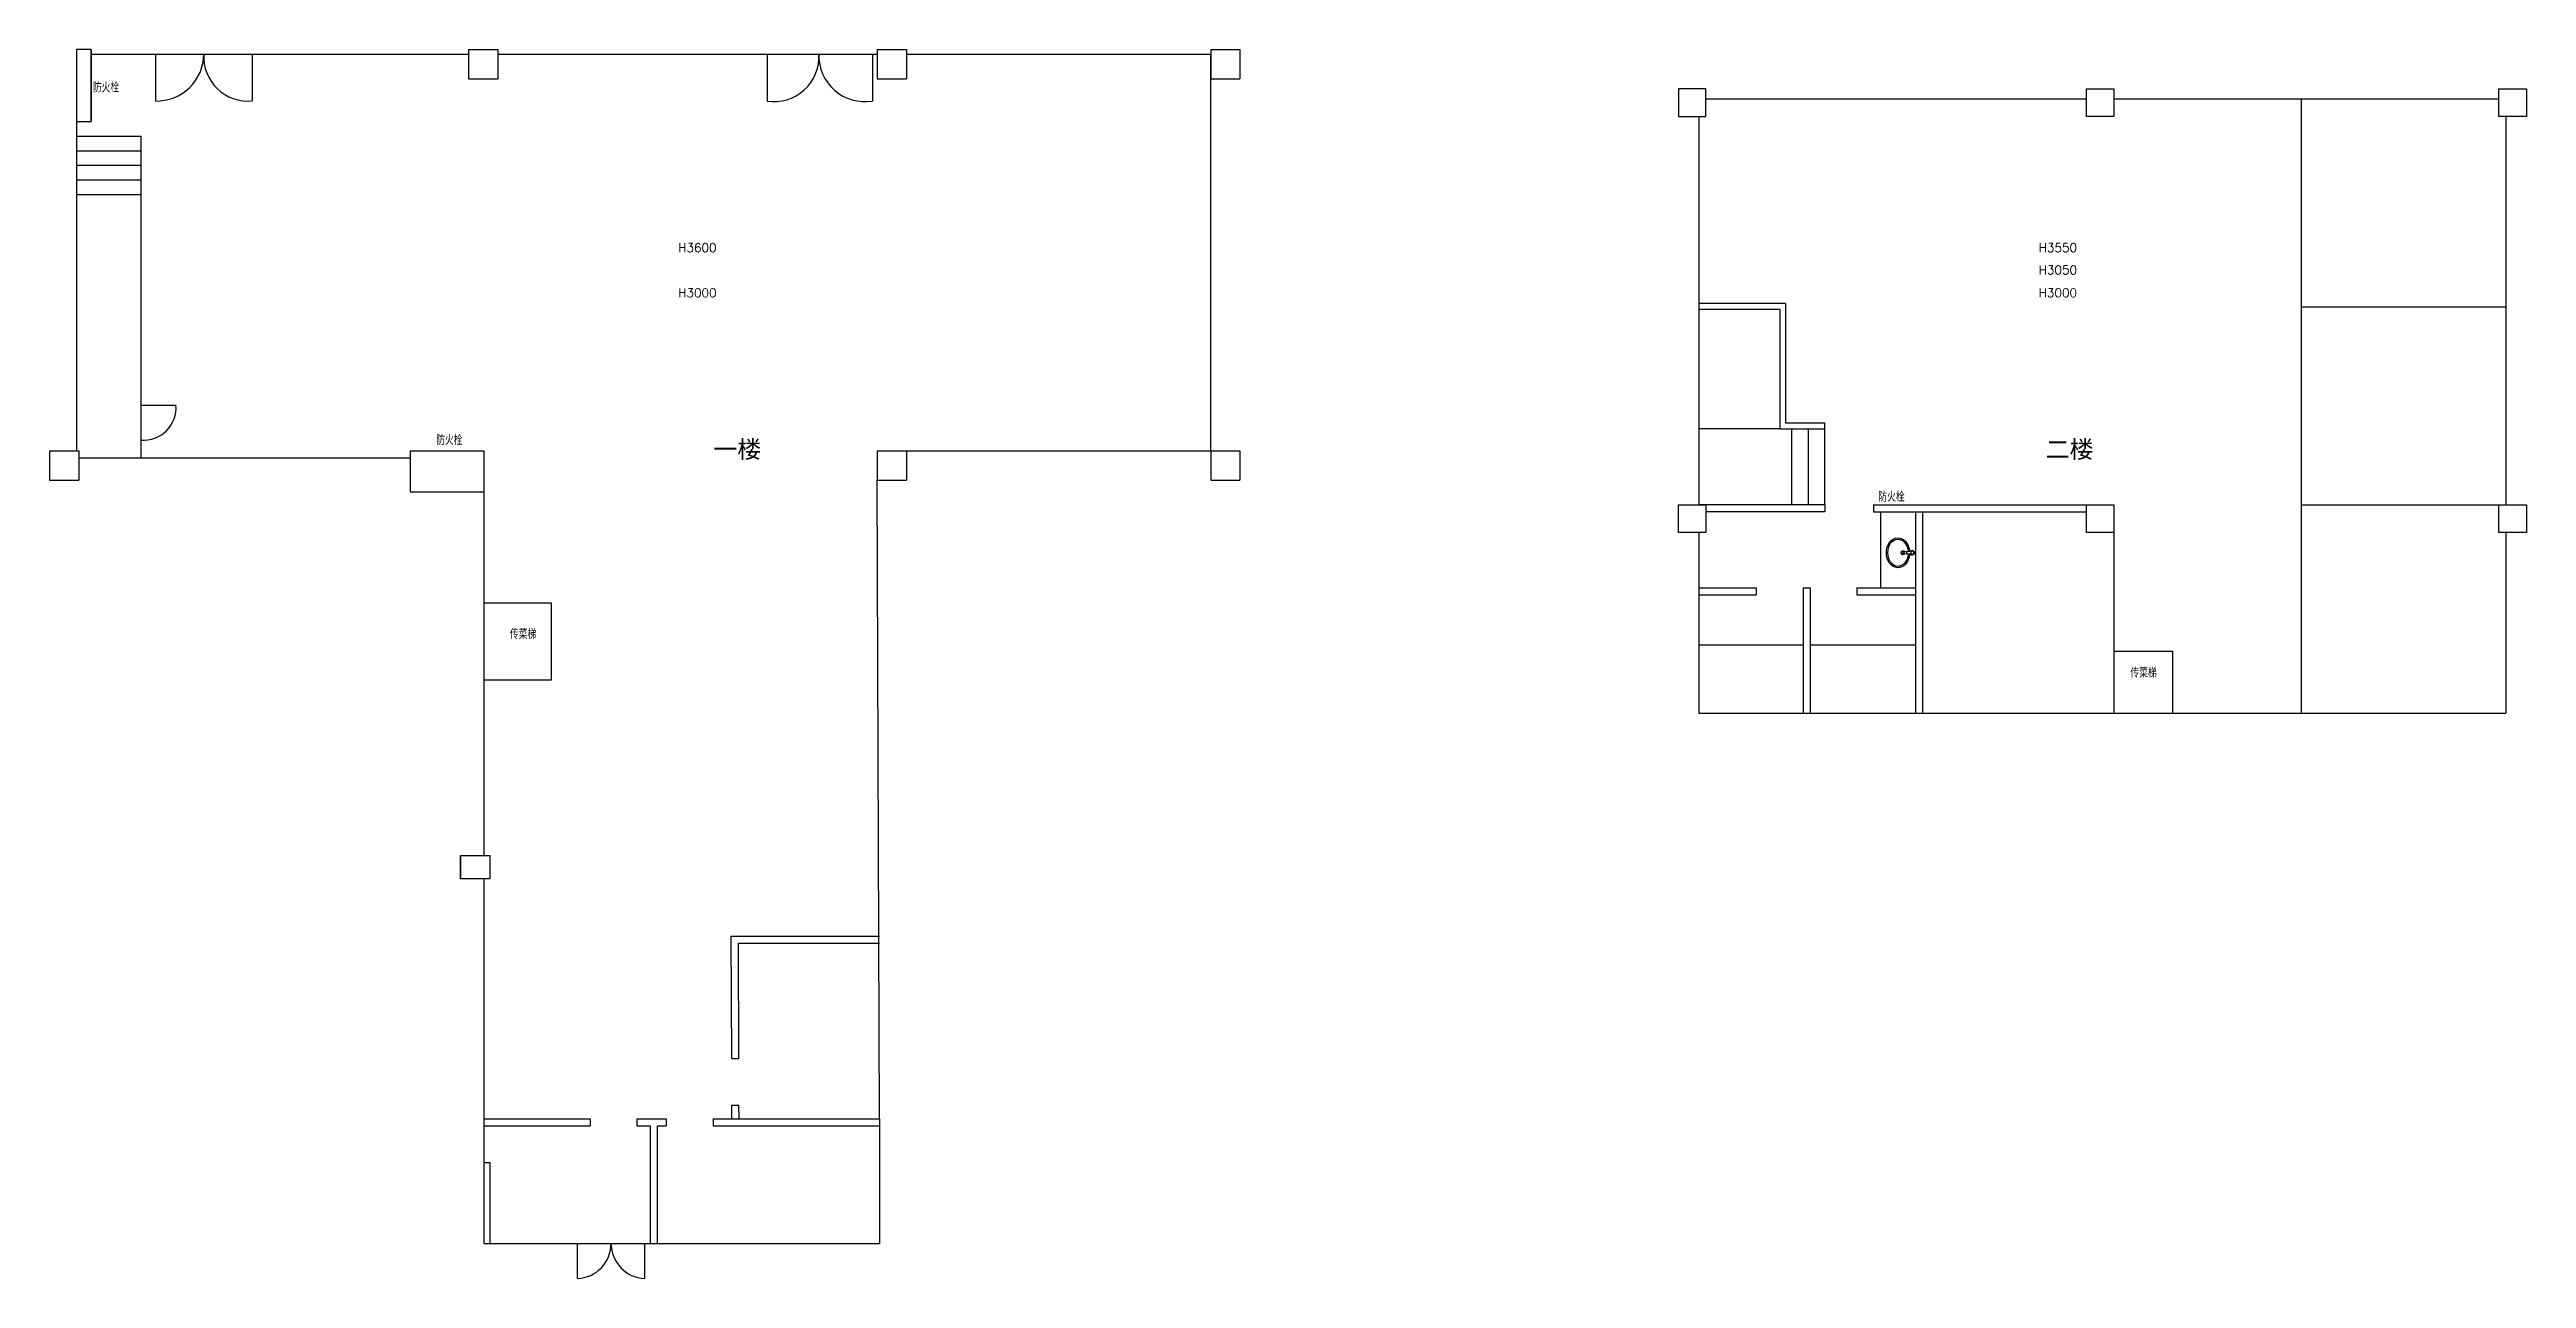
# Model space of a CAD drawing. Header units: millimetres. Extents: x 73960 to 116284, y 1015 to 22025.
import ezdxf

# ---------------------------------------------------------------- set-up
doc = ezdxf.new("R2010")
doc.units = ezdxf.units.MM
doc.layers.add('UTIL', color=2, linetype='Continuous')
doc.styles.get("Standard").update_dxf_attribs({"font": 'txt', "bigfont": 'gbcbig.shx'})

# ---------------------------------------------------------------- blocks, each defined once
blk = doc.blocks.new('A$C34293DA2')
at = {"layer": 'UTIL', "color": 2}
for p, q in [((42, 283), (166, 272)), ((42, 227), (166, 238))]:
    blk.add_line(p, q, dxfattribs=at)
at = {"layer": 'UTIL', "color": 1}
for p, q in [((59, 276), (120, 270)), ((59, 234), (120, 239))]:
    blk.add_line(p, q, dxfattribs=at)
at = {"layer": 'UTIL', "color": 2, "extrusion": (0, 0, -1)}
blk.add_lwpolyline([(-85, 231), (-92, 183), (-106, 138), (-126, 97), (-152, 62), (-183, 34), (-217, 14), (-254, 2), (-292, 0), (-329, 7), (-365, 23), (-397, 47), (-426, 79), (-449, 117), (-467, 160), (-477, 207), (-481, 255), (-477, 303), (-467, 350), (-449, 393), (-426, 431), (-397, 463), (-365, 487), (-329, 503), (-292, 510), (-254, 507), (-217, 496), (-183, 476), (-152, 448), (-126, 413), (-106, 372), (-92, 327), (-85, 279)], dxfattribs=at)
at = {"layer": 'UTIL', "color": 1, "extrusion": (0, 0, -1)}
blk.add_lwpolyline([(-107, 233), (-114, 188), (-127, 147), (-146, 109), (-169, 77), (-196, 52), (-226, 35), (-258, 25), (-290, 23), (-322, 29), (-353, 42), (-382, 64), (-408, 92), (-429, 127), (-445, 167), (-458, 255), (-445, 343), (-429, 383), (-408, 417), (-382, 446), (-353, 467), (-322, 481), (-290, 487), (-258, 485), (-226, 475), (-196, 458), (-169, 432), (-146, 401), (-127, 363), (-114, 321), (-107, 277)], dxfattribs=at)
at = {"layer": 'UTIL', "color": 2}
blk.add_circle((40, 255), 28.4, dxfattribs=at)
at = {"layer": 'UTIL', "color": 1}
for centre, radius, start, end in [((40, 255), 39.7, 40.3688, 319.6312), ((119, 255), 15.5, 275.2159, 84.7841), ((197, 255), 34, 209.3941, 150.6059), ((197, 255), 22.7, 208.8528, 151.1472)]:
    blk.add_arc(centre, radius, start, end, dxfattribs=at)
at = {"layer": 'UTIL', "color": 2}
blk.add_arc((164, 255), 17, 275.2159, 84.7841, dxfattribs=at)

msp = doc.modelspace()

# ---------------------------------------------------------------- linework, layer by layer
for p, q in [((74671, 22025), (74671, 20795)), ((81121, 22025), (81121, 21525)), ((81121, 22025), (81621, 22025)), ((81621, 22025), (81621, 21525)), ((88101, 22025), (88101, 21525)), ((88101, 22025), (88601, 22025)), ((88601, 22025), (88601, 21525)), ((93801, 22025), (93801, 21525)), ((93801, 22025), (94301, 22025)), ((94301, 22025), (94301, 21525)), ((74421, 21945), (74421, 15165)), ((74671, 21945), (75771, 21945)), ((75771, 21945), (75771, 21145)), ((75771, 21945), (77421, 21945)), ((77421, 21945), (77421, 21145)), ((77421, 21945), (81121, 21945)), ((81621, 21945), (88101, 21945)), ((86221, 21945), (86221, 21145)), ((88021, 21945), (88021, 21145)), ((88601, 21945), (93801, 21945)), ((93801, 15165), (93801, 21945)), ((81121, 21525), (81621, 21525)), ((88101, 21525), (88601, 21525)), ((93801, 21525), (94301, 21525)), ((102264, 21180), (108764, 21180)), ((109234, 21180), (115814, 21180)), ((112434, 21180), (112434, 10680)), ((102144, 20880), (102144, 14240)), ((115934, 20880), (115934, 14240)), ((74421, 20545), (75521, 20545)), ((75521, 20545), (75521, 15045)), ((74421, 20295), (75521, 20295)), ((74421, 20045), (75521, 20045)), ((74421, 19795), (75521, 19795)), ((74421, 19545), (75521, 19545)), ((103624, 17680), (102144, 17680)), ((103524, 17580), (102144, 17580)), ((103524, 17580), (103524, 15540)), ((103624, 17680), (103624, 15640)), ((115934, 17618), (112434, 17618)), ((75521, 15945), (76121, 15945)), ((103524, 15540), (102144, 15540)), ((103524, 15540), (104294, 15540)), ((103624, 15640), (104294, 15640)), ((103734, 14240), (103734, 15540)), ((104014, 14240), (104014, 15540)), ((104294, 15540), (104294, 15640)), ((104294, 14240), (104294, 15540)), ((73960, 15165), (73960, 14665)), ((73960, 15165), (74460, 15165)), ((74460, 15165), (74460, 14665)), ((74460, 15045), (75521, 15045)), ((75521, 15045), (80121, 15045)), ((80121, 15165), (80121, 14465)), ((80121, 15165), (81381, 15165)), ((81381, 15165), (81381, 14465)), ((88101, 15165), (88101, 14665)), ((88101, 15165), (88601, 15165)), ((88601, 15165), (88601, 14665)), ((88601, 15165), (93801, 15165)), ((93801, 15165), (93801, 14665)), ((93801, 15165), (94301, 15165)), ((94301, 15165), (94301, 14665)), ((73960, 14665), (74460, 14665)), ((80121, 14465), (81381, 14465)), ((81381, 14465), (81381, 12445)), ((88101, 14665), (88601, 14665)), ((88141, 3745), (88101, 14665)), ((93801, 14665), (94301, 14665)), ((104294, 14240), (102144, 14240)), ((104294, 14120), (102264, 14120)), ((104294, 14240), (104294, 14120)), ((105124, 14240), (108774, 14240)), ((105124, 14240), (105124, 14120)), ((105124, 14120), (108774, 14120)), ((105244, 14120), (105244, 12820)), ((105844, 14120), (105844, 10680)), ((105964, 14120), (105964, 10680)), ((109234, 14240), (109234, 10680)), ((112434, 14240), (116284, 14240)), ((102144, 13770), (102144, 10680)), ((115934, 13770), (115934, 10680)), ((102144, 12820), (103124, 12820)), ((102144, 12700), (103124, 12700)), ((103124, 12820), (103124, 12700)), ((103924, 12820), (103924, 10680)), ((103924, 12820), (104044, 12820)), ((104044, 12820), (104044, 10680)), ((104844, 12820), (104844, 12700)), ((104844, 12820), (105844, 12820)), ((104844, 12700), (105844, 12700)), ((81381, 12565), (82531, 12565)), ((81381, 12565), (81381, 11245)), ((82531, 12565), (82531, 11245)), ((102144, 11850), (103924, 11850)), ((104044, 11850), (105844, 11850)), ((109234, 11740), (110234, 11740)), ((110234, 11740), (110234, 10680)), ((82531, 11245), (81381, 11245)), ((81381, 11245), (81381, 8245)), ((102144, 10680), (115934, 10680)), ((80981, 8245), (80981, 7845)), ((81381, 7845), (81381, 3745)), ((85609, 6865), (88141, 6865)), ((85617, 4775), (85609, 6865)), ((85730, 6745), (88141, 6745)), ((85737, 4775), (85730, 6745)), ((85617, 4775), (85737, 4775)), ((85621, 3745), (85620, 3975)), ((85620, 3975), (85740, 3975)), ((85741, 3745), (85740, 3975)), ((81381, 3745), (83195, 3745)), ((81381, 3745), (81381, 2995)), ((81381, 3625), (83195, 3625)), ((83195, 3745), (83195, 3625)), ((83995, 3745), (83995, 3625)), ((83995, 3745), (84499, 3745)), ((83995, 3625), (84221, 3625)), ((84221, 3625), (84221, 1615)), ((84341, 3625), (84341, 1615)), ((84341, 3625), (84499, 3625)), ((84499, 3745), (84499, 3625)), ((85299, 3745), (85299, 3625)), ((85299, 3745), (88141, 3745)), ((85299, 3625), (88141, 3625)), ((88141, 3745), (88141, 1615)), ((81381, 2995), (81481, 2995)), ((81381, 2995), (81381, 1615)), ((81481, 2995), (81481, 1615)), ((81381, 1615), (82981, 1615)), ((82981, 1615), (84131, 1615)), ((82981, 1015), (82981, 1615)), ((82981, 1615), (84131, 1615)), ((84131, 1615), (88141, 1615)), ((84131, 1015), (84131, 1615))]:
    msp.add_line(p, q)
for points in [[(74671, 22025), (74421, 22025), (74421, 20795), (74671, 20795)], [(101794, 20880), (102264, 20880), (102264, 21350), (101794, 21350)], [(109234, 20880), (108764, 20880), (108764, 21350), (109234, 21350)], [(116284, 20880), (115814, 20880), (115814, 21350), (116284, 21350)], [(102264, 13770), (101794, 13770), (101794, 14240), (102264, 14240)], [(109234, 13770), (108764, 13770), (108764, 14240), (109234, 14240)], [(116284, 13770), (115814, 13770), (115814, 14240), (116284, 14240)], [(80981, 8245), (81481, 8245), (81481, 7845), (80981, 7845)]]:
    msp.add_lwpolyline(points, close=True)
for centre, radius, start, end in [((75788, 21952), 808, 268.7699, 359.4673), ((77353, 21901), 759, 176.6732, 275.0896), ((86341, 21902), 767, 261.0359, 3.1993), ((87892, 21921), 787, 178.2682, 279.3672), ((75562, 15904), 560, 265.7719, 4.2281), ((82959, 1611), 596, 272.039, 0.3987), ((84152, 1611), 596, 179.6013, 267.961)]:
    msp.add_arc(centre, radius, start, end)

# ---------------------------------------------------------------- block references
at = {"xscale": -1}
msp.add_blockref('A$C34293DA2', (105828, 13166), dxfattribs=at)

# ---------------------------------------------------------------- texts
at = {"attachment_point": 1}
for s, insert, char_height, width in [('防火栓', (74700, 21444), 150, 442.97), ('H3600', (84702, 18712), 150, 442.97), ('H3550', (107949, 18712), 150, 442.97), ('H3050', (107949, 18330), 150, 442.97), ('H3000', (84702, 17940), 150, 442.97), ('H3000', (107949, 17940), 150, 442.97), ('防火栓', (80566, 15416), 150, 442.97), ('\\pi-900,l1500,t1500;{\\fSTHeiti|b0|i0|c134|p0;一楼}', (84702, 15341), 300, 1523.09), ('\\pi-900,l1500,t1500;{\\fSTHeiti|b0|i0|c134|p0;二楼}', (107468, 15341), 300, 1523.09), ('防火栓', (105209, 14446), 150, 442.97), ('传菜梯', (81826, 12097), 150, 442.97), ('传菜梯', (109517, 11436), 150, 442.97)]:
    msp.add_mtext(s, dxfattribs=dict(at, insert=insert, char_height=char_height, width=width))

doc.saveas('drawing.dxf')
